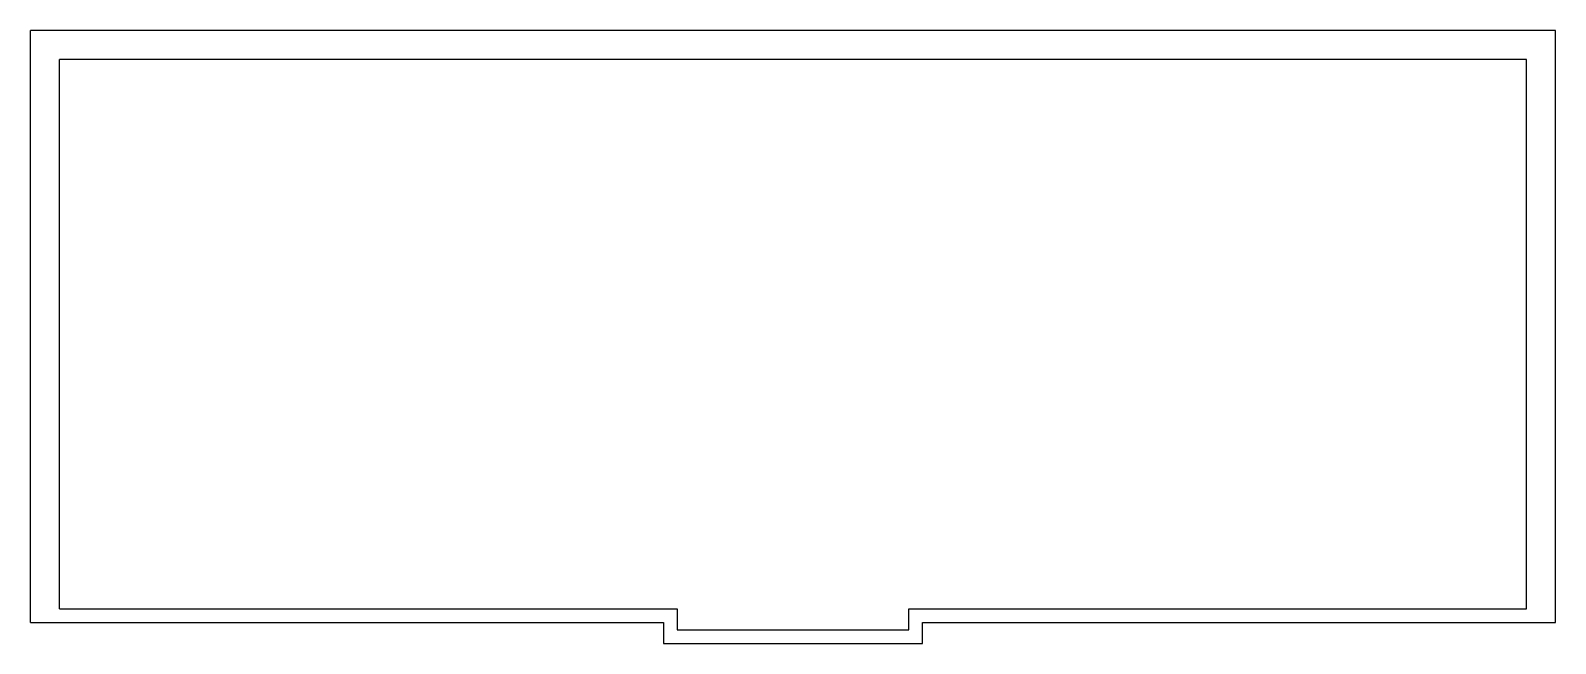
# Model space of a CAD drawing. Header units: millimetres. Extents: x -18 to 199, y -71 to 17.
import ezdxf

# ---------------------------------------------------------------- set-up
doc = ezdxf.new("R2010")
doc.units = ezdxf.units.MM

msp = doc.modelspace()

# ---------------------------------------------------------------- linework, layer by layer
for p, q in [((198.95, 16.7), (-18.45, 16.7)), ((-18.45, -67.7), (-18.45, 16.7)), ((198.95, -67.7), (198.95, 16.7)), ((194.8255, 12.575), (-14.3255, 12.575)), ((-14.3255, -65.75), (-14.3255, 12.575)), ((194.8255, -65.75), (194.8255, 12.575)), ((-14.3255, -65.75), (73.75, -65.75)), ((73.75, -65.75), (73.75, -68.75)), ((106.75, -65.75), (194.8255, -65.75)), ((106.75, -68.75), (106.75, -65.75)), ((-18.45, -67.7), (71.8, -67.7)), ((71.8, -67.7), (71.8, -70.7)), ((73.75, -68.75), (106.75, -68.75)), ((108.7, -67.7), (198.95, -67.7)), ((108.7, -70.7), (108.7, -67.7)), ((71.8, -70.7), (108.7, -70.7))]:
    msp.add_line(p, q)

doc.saveas('drawing.dxf')
